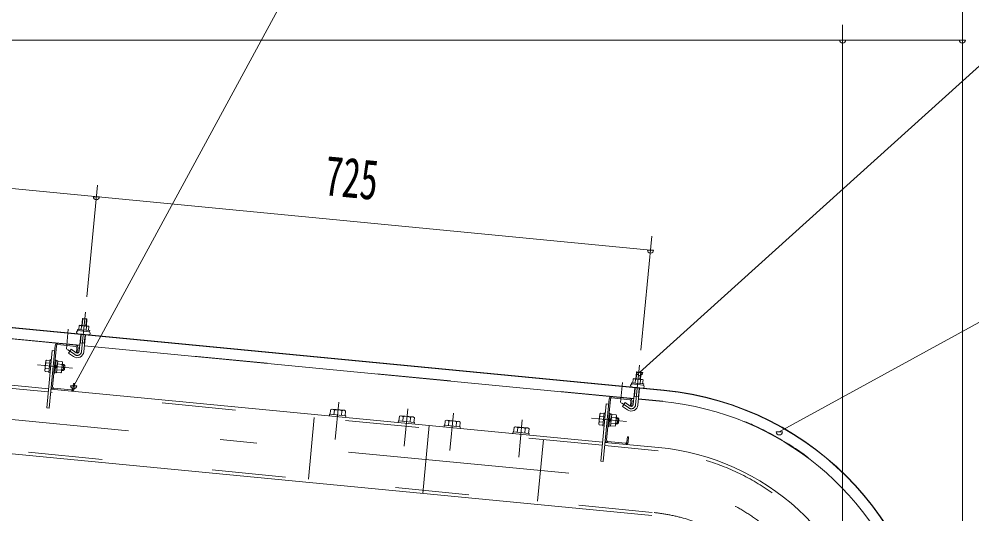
# Model space of a CAD drawing. Units: millimetres, scale not verified. Extents: x -27013 to 27023, y -10500 to 10500.
# Drawn here: x 19129 to 22232, y 7239 to 8851 of the extents above; entities that cross this region are included whole.
import ezdxf
from ezdxf.enums import TextEntityAlignment as Align

# ---------------------------------------------------------------- set-up
doc = ezdxf.new("R2010")
doc.units = ezdxf.units.MM
doc.header["$LTSCALE"] = 60
doc.linetypes.add('USER2', pattern=[10, 4, -6])
doc.linetypes.add('USER3', pattern=[24, 12, -5, 2, -5])
for name, color, linetype, lineweight in [('0-6_2-02BOLD', 7, 'Continuous', 18), ('0-7_2-12HIDDEN', 3, 'USER2', 18), ('0-8_2-22CENTER', 3, 'USER3', 18), ('0-9_2-42THIN', 4, 'Continuous', 18), ('0-A_2-52DIM', 3, 'Continuous', 18)]:
    doc.layers.add(name, color=color, linetype=linetype, lineweight=lineweight)
doc.styles.add('ＭＳ ゴシック', font='')
doc.styles.get('ＭＳ ゴシック').set_extended_font_data('MS Gothic')

msp = doc.modelspace()

# ---------------------------------------------------------------- linework, layer by layer
at = {"layer": '0-6_2-02BOLD'}
for p, q in [((21229.58, 7641.83), (17305.97, 8019.63)), ((17347.41, 8014.38), (21229.46, 7640.58)), ((19327.27, 7787.32), (17538.04, 7959.61)), ((19331.59, 7838.64), (19332.82, 7851.39)), ((19350.6, 7873.08), (19348.48, 7851.14)), ((19325.46, 7768.5), (19330.74, 7823.4)), ((19345.67, 7821.97), (19340.39, 7767.06)), ((19348.98, 7849.83), (19347.75, 7837.08)), ((17429.1, 7819.4), (19225.3, 7646.45)), ((19255.22, 7790.24), (19313.94, 7784.58)), ((19343.09, 7795.13), (19328.16, 7796.57)), ((19237.28, 7770.87), (19245.24, 7770.1)), ((19238.01, 7653.26), (19250.85, 7786.64)), ((21131.42, 7613.6), (19342.2, 7785.89)), ((19229.3, 7729.7), (19217.35, 7730.85)), ((19250.35, 7739.59), (19246.36, 7739.98)), ((19255.15, 7737.37), (19250.17, 7737.85)), ((19268.62, 7725.91), (19254.18, 7727.3)), ((19269.53, 7735.25), (19255.08, 7736.64)), ((19270.97, 7732.08), (19269.53, 7735.25)), ((19215.55, 7712.17), (19227.5, 7711.02)), ((19247.83, 7713.46), (19253.29, 7717.96)), ((19253.76, 7722.94), (19248.31, 7718.44)), ((19252.38, 7708.62), (19266.83, 7707.24)), ((19273.47, 7705.98), (19275.39, 7725.88)), ((21154.75, 7699.35), (21152.64, 7677.43)), ((21135.74, 7664.92), (21136.97, 7677.67)), ((21153.13, 7676.11), (21151.9, 7663.37)), ((19233.26, 7645.68), (21029.45, 7472.73)), ((19300.33, 7643.24), (19241.61, 7648.89)), ((21134.89, 7649.69), (21129.61, 7594.78)), ((21144.54, 7593.34), (21149.83, 7648.25)), ((21042.16, 7479.54), (21055, 7612.92)), ((21059.37, 7616.52), (21118.1, 7610.87)), ((21132.31, 7622.85), (21147.24, 7621.41)), ((21146.35, 7612.17), (21225.99, 7604.5)), ((17387.35, 7599.64), (21190.26, 7233.46)), ((20156.14, 7577.15), (20154.68, 7561.98)), ((20179.11, 7559.63), (20180.57, 7574.8)), ((21041.44, 7597.15), (21049.39, 7596.38)), ((20380.13, 7555.58), (20378.67, 7540.41)), ((20403.09, 7538.06), (20404.56, 7553.23)), ((20529.44, 7541.21), (20527.98, 7526.04)), ((21021.5, 7557.13), (21033.45, 7555.98)), ((21051.98, 7539.75), (21057.44, 7544.25)), ((21052.46, 7544.73), (21057.92, 7549.22)), ((21054.33, 7564.13), (21059.3, 7563.65)), ((21058.34, 7553.58), (21072.78, 7552.19)), ((21073.68, 7561.53), (21059.23, 7562.93)), ((20465.06, 7527.07), (20443.71, 7305.35)), ((20552.41, 7523.69), (20553.87, 7538.86)), ((20566.32, 7522.35), (20565.85, 7517.37)), ((20751.94, 7504.47), (20753.41, 7519.64)), ((20777.83, 7517.29), (20776.37, 7502.12)), ((20790.04, 7516.12), (20788.58, 7500.95)), ((21031.65, 7537.3), (21019.7, 7538.45)), ((21050.42, 7523.57), (21046.44, 7523.95)), ((21070.98, 7533.52), (21056.54, 7534.91)), ((20790.29, 7500.78), (20789.81, 7495.8)), ((21037.41, 7471.96), (21211.61, 7455.19)), ((21104.49, 7469.52), (21045.76, 7475.18))]:
    msp.add_line(p, q, dxfattribs=at)
for points in [[(19355.83, 7836.31), (19357.06, 7849.06), (19355.01, 7850.52), (19327.02, 7853.21), (19324.73, 7852.17), (19323.51, 7839.42)], [(19333.55, 7852.58), (19335.66, 7874.51), (19350.6, 7873.08), (19349.47, 7874.44), (19337.03, 7875.64), (19335.66, 7874.51)], [(19246.87, 7787.02), (19227.27, 7583.47), (19219.31, 7584.23), (19237.28, 7770.87)], [(19315.12, 7763.79), (19299.24, 7775.11), (19290.53, 7762.9), (19306.41, 7751.58)], [(19317.54, 7780.22), (19315.91, 7763.3), (19319.9, 7762.91), (19321.53, 7779.83)], [(19226.6, 7701.68), (19214.64, 7702.84), (19213.2, 7706), (19216.22, 7737.36), (19218.24, 7740.19), (19230.2, 7739.04)], [(19234.42, 7741.13), (19230.43, 7741.51), (19226.36, 7699.21), (19230.34, 7698.82)], [(19250.35, 7739.59), (19246.27, 7697.29), (19242.28, 7697.67)], [(19246.43, 7699.04), (19251.41, 7698.56), (19255.15, 7737.37)], [(19270.97, 7732.08), (19267.95, 7700.73), (19265.93, 7697.89), (19251.49, 7699.29)], [(19268.5, 7706.45), (19273.47, 7705.98), (19277.57, 7709.35), (19278.77, 7721.79), (19275.39, 7725.88), (19270.42, 7726.36)], [(21137.71, 7678.86), (21139.82, 7700.79), (21154.75, 7699.35), (21153.62, 7700.72), (21141.18, 7701.92), (21139.82, 7700.79)], [(21159.98, 7662.59), (21161.21, 7675.34), (21159.17, 7676.79), (21131.17, 7679.49), (21128.89, 7678.45), (21127.66, 7665.7)], [(19308.68, 7646.45), (19310.31, 7663.37), (19306.32, 7663.75), (19304.7, 7646.84)], [(21051.02, 7613.31), (21031.42, 7409.75), (21023.46, 7410.52), (21041.43, 7597.15)], [(21121.7, 7606.5), (21120.07, 7589.58), (21124.05, 7589.19), (21125.68, 7606.11)], [(20142.47, 7563.16), (20143.93, 7578.33), (20148.04, 7580.2), (20189.1, 7576.25), (20192.78, 7573.62), (20191.32, 7558.45)], [(21119.26, 7590.08), (21103.4, 7601.39), (21094.69, 7589.18), (21110.56, 7577.86)], [(20192.55, 7553.31), (20193.03, 7558.29), (20140.77, 7563.32), (20140.29, 7558.35)], [(20416.54, 7531.75), (20417.01, 7536.72), (20364.75, 7541.75), (20364.27, 7536.78)], [(20366.46, 7541.59), (20367.92, 7556.76), (20372.03, 7558.64), (20413.09, 7554.68), (20416.77, 7552.06), (20415.31, 7536.89)], [(20515.77, 7527.21), (20517.23, 7542.38), (20521.34, 7544.26), (20562.4, 7540.31), (20566.08, 7537.68), (20564.62, 7522.51)], [(21034.35, 7565.32), (21022.39, 7566.47), (21020.38, 7563.64), (21017.36, 7532.28), (21018.79, 7529.12), (21030.75, 7527.96)], [(21034.49, 7525.11), (21030.51, 7525.49), (21034.59, 7567.79), (21038.57, 7567.41)], [(21050.42, 7523.57), (21054.5, 7565.88), (21050.51, 7566.26)], [(21059.3, 7563.65), (21055.57, 7524.84), (21050.59, 7525.31)], [(21072.11, 7527.01), (21075.12, 7558.36), (21073.68, 7561.53)], [(21074.57, 7552.64), (21079.55, 7552.16), (21077.63, 7532.26), (21072.65, 7532.74)], [(21079.55, 7552.16), (21082.92, 7548.07), (21081.72, 7535.63), (21077.63, 7532.26)], [(20566.32, 7522.35), (20514.06, 7527.38), (20513.58, 7522.4)], [(20739.73, 7505.65), (20741.19, 7520.82), (20745.3, 7522.69), (20786.37, 7518.74), (20790.04, 7516.12)], [(21072.11, 7527.01), (21070.08, 7524.18), (21055.64, 7525.57)], [(20790.29, 7500.78), (20738.03, 7505.81), (20737.55, 7500.83)], [(21112.84, 7472.73), (21114.46, 7489.65), (21110.48, 7490.03), (21108.85, 7473.12)]]:
    msp.add_lwpolyline(points, dxfattribs=at)
for points in [[(19319.76, 7839.78), (19319.38, 7835.8), (19359.19, 7831.96), (19359.58, 7835.94)], [(21163.34, 7658.25), (21123.53, 7662.08), (21123.91, 7666.06), (21163.73, 7662.23)]]:
    msp.add_lwpolyline(points, close=True, dxfattribs=at)
for centre, radius, start, end in [((19328.2, 7845.87), 7.19, 50.11574, 110.11574), ((19338.44, 7825.12), 26.87, 66.91203, 102.08795), ((19352.45, 7843.54), 7.19, 58.88425, 118.88425), ((19321.39, 7830.59), 5, 84.4998, 264.4998), ((19356.23, 7827.23), 5, 264.50061, 84.50061), ((19254.83, 7786.26), 8, 84.4973, 174.4973), ((19254.83, 7786.26), 4, 84.4973, 174.4973), ((19313.56, 7780.6), 8, 354.50143, 84.50122), ((19318.92, 7769.13), 21.56, 234.5, 354.5), ((19313.56, 7780.6), 4, 354.5092, 84.50122), ((19318.92, 7769.13), 6.57, 234.5, 354.5), ((19240.74, 7719.17), 26.15, 153.47365, 195.52446), ((19223.22, 7735), 7.19, 174.49905, 215.22588), ((19263.65, 7731.11), 7.19, 313.77223, 354.49905), ((19220.52, 7706.98), 7.19, 133.77223, 174.49905), ((19243.43, 7718.91), 26.15, 333.47365, 15.52446), ((19260.96, 7703.08), 7.19, 354.49905, 35.22588), ((21132.36, 7672.16), 7.19, 50.11574, 110.11574), ((21142.59, 7651.4), 26.87, 66.91203, 102.08795), ((21156.6, 7669.82), 7.19, 58.88425, 118.88425), ((19241.99, 7652.87), 8, 174.4973, 264.48845), ((19241.99, 7652.87), 4, 174.4973, 264.48845), ((19300.72, 7647.22), 8, 264.49953, 354.50208), ((19300.72, 7647.22), 4, 264.49953, 354.5092), ((21125.54, 7656.87), 5, 84.4998, 264.4998), ((21160.38, 7653.51), 5, 264.50061, 84.50061), ((21136.24, 6672.43), 972.62, 0.73094, 84.50003), ((21136.24, 6672.43), 973.88, 0.73001, 84.5), ((21058.99, 7612.54), 8, 84.4973, 174.4973), ((21058.99, 7612.54), 4, 84.4973, 174.4973), ((21117.72, 7606.88), 4, 354.5092, 84.50122), ((21117.72, 7606.88), 8, 354.50143, 84.50122), ((21136.24, 6672.43), 936.38, 16.43245, 84.5), ((20149.35, 7570.57), 9.46, 44.06885, 84.5), ((20165.27, 7543.93), 34.45, 63.6357, 105.3643), ((20185.98, 7567.04), 9.46, 84.5, 124.92831), ((21123.08, 7595.41), 21.56, 234.5, 354.5), ((21123.08, 7595.41), 6.57, 234.5, 354.5), ((20373.34, 7549), 9.46, 44.06885, 84.5), ((20389.26, 7522.37), 34.45, 63.6357, 105.3643), ((20409.97, 7545.47), 9.46, 84.5, 124.92831), ((20522.65, 7534.63), 9.46, 44.06885, 84.5), ((20538.57, 7507.99), 34.45, 63.6357, 105.3643), ((20559.28, 7531.1), 9.46, 84.5, 124.92831), ((21044.89, 7545.45), 26.15, 153.47365, 195.52446), ((21027.37, 7561.28), 7.19, 174.49905, 215.22588), ((21047.58, 7545.19), 26.15, 333.47365, 15.52446), ((21067.8, 7557.39), 7.19, 313.77223, 354.49905), ((20746.61, 7513.06), 9.46, 44.06885, 84.5), ((20762.53, 7486.43), 34.45, 63.6357, 105.3643), ((20783.25, 7509.53), 9.46, 84.5, 124.92831), ((21024.67, 7533.26), 7.19, 133.77223, 174.49905), ((21065.11, 7529.37), 7.19, 354.49905, 35.22588), ((21046.14, 7479.16), 8, 174.4973, 264.48845), ((21046.14, 7479.16), 4, 174.4973, 264.48845), ((21104.87, 7473.5), 8, 264.49953, 354.50208), ((21104.87, 7473.5), 4, 264.49953, 354.5092), ((21136.24, 6672.43), 786.38, 10.65315, 84.50005)]:
    msp.add_arc(centre, radius, start, end, dxfattribs=at)
at = {"layer": '0-7_2-12HIDDEN'}
for p, q in [((19327.38, 7788.57), (17538.16, 7960.85)), ((19224.29, 7636), (17428.09, 7808.95)), ((21131.54, 7614.85), (19342.32, 7787.13)), ((21028.44, 7462.27), (19232.25, 7635.23)), ((21191.26, 7243.91), (17400.8, 7608.89)), ((21146.47, 7613.41), (21226.1, 7605.74)), ((20090.78, 7552.56), (20071.44, 7351.74)), ((20837.33, 7480.68), (20817.99, 7279.85)), ((21210.6, 7444.74), (21036.4, 7461.51))]:
    msp.add_line(p, q, dxfattribs=at)
for radius, start, end in [(937.62, 16.42381, 84.5), (775.88, 10.662, 84.50003), (574.12, 0, 84.50003)]:
    msp.add_arc((21136.24, 6672.43), radius, start, end, dxfattribs=at)
at = {"layer": '0-8_2-22CENTER'}
for p, q in [((19345.32, 7896.58), (19332.92, 7767.78)), ((19283.38, 7774.97), (19289.75, 7841.16)), ((19310.76, 7757.68), (19286.85, 7774.74)), ((17335.81, 7716.49), (21200.93, 7344.33)), ((19303.05, 7713.17), (19189.83, 7724.08)), ((21149.48, 7722.86), (21137.07, 7594.06)), ((21093.91, 7667.44), (21087.53, 7601.25)), ((20170.97, 7603.11), (20159.23, 7481.17)), ((20383.21, 7459.6), (20394.96, 7581.54)), ((21091, 7601.02), (21114.91, 7583.97)), ((20544.27, 7567.17), (20532.52, 7445.23)), ((20756.49, 7423.66), (20768.23, 7545.6)), ((21107.21, 7539.45), (20993.98, 7550.36))]:
    msp.add_line(p, q, dxfattribs=at)
for centre, radius, start, end in [((19318.92, 7769.13), 14.06, 234.5, 354.5), ((21123.08, 7595.41), 14.06, 234.5, 354.5), ((21136.24, 6672.43), 675, 0, 84.50003)]:
    msp.add_arc(centre, radius, start, end, dxfattribs=at)
at = {"layer": '0-9_2-42THIN'}
for p, q in [((19337.03, 7875.64), (19334.8, 7852.46)), ((19347.24, 7851.26), (19349.47, 7874.44)), ((19276.2, 7708.22), (19268.74, 7708.94)), ((19270.18, 7723.87), (19277.64, 7723.15)), ((21141.18, 7701.92), (21138.95, 7678.75)), ((21151.39, 7677.55), (21153.62, 7700.72)), ((21133.56, 7622.73), (21136.14, 7649.56)), ((21148.58, 7648.37), (21146, 7621.53)), ((21131.86, 7618.2), (21133.56, 7622.73)), ((21146, 7621.53), (21146.8, 7616.77)), ((21081.8, 7549.43), (21074.33, 7550.15)), ((21072.9, 7535.22), (21080.36, 7534.5))]:
    msp.add_line(p, q, dxfattribs=at)
for points in [[(19327.71, 7791.92), (19329.4, 7796.44), (19331.99, 7823.28)], [(19344.43, 7822.09), (19341.84, 7795.25), (19342.64, 7790.48)]]:
    msp.add_lwpolyline(points, dxfattribs=at)
at = {"layer": '0-A_2-52DIM'}
for p, q in [((19307.36, 7656.37), (20411.23, 9689.93)), ((22861.23, 9244.93), (21150.17, 7699.55)), ((22201.23, 6817.44), (22201.23, 9182.47)), ((21811.24, 8832.47), (21811.24, 6955.97)), ((17201.24, 8782.47), (22201.23, 8782.47)), ((21821.24, 8782.47), (21801.24, 8782.47)), ((22211.23, 8782.47), (22191.23, 8782.47)), ((17251.32, 8477.09), (21185.62, 8098.25)), ((19350.11, 7946.36), (19385.06, 8309.3)), ((19391.47, 8271.97), (19371.47, 8271.97)), ((21189.96, 8143.3), (21154.27, 7772.64)), ((21195.62, 8098.25), (21175.62, 8098.25)), ((21160.17, 7699.55), (21140.17, 7699.55)), ((19317.36, 7656.37), (19297.36, 7656.37)), ((21614.94, 7506.15), (21594.94, 7506.15))]:
    msp.add_line(p, q, dxfattribs=at)
msp.add_lwpolyline([(25461.23, 8194.93), (22861.23, 8194.93), (21604.94, 7506.15)], dxfattribs=at)
for centre in [(21811.24, 8782.47), (22201.23, 8782.47), (19381.47, 8271.97), (21185.62, 8098.25), (21150.17, 7699.55), (19307.36, 7656.37), (21604.94, 7506.15)]:
    msp.add_arc(centre, 10, 180, 0, dxfattribs=at)

# ---------------------------------------------------------------- texts
at = {"layer": '0-A_2-52DIM', "color": 7, "style": 'ＭＳ ゴシック', "width": 0.65}
msp.add_text('725', height=130.2, rotation=354.501, dxfattribs=at).set_placement((20116.3, 8238.89), align=Align.BOTTOM_LEFT)

doc.saveas('drawing.dxf')
